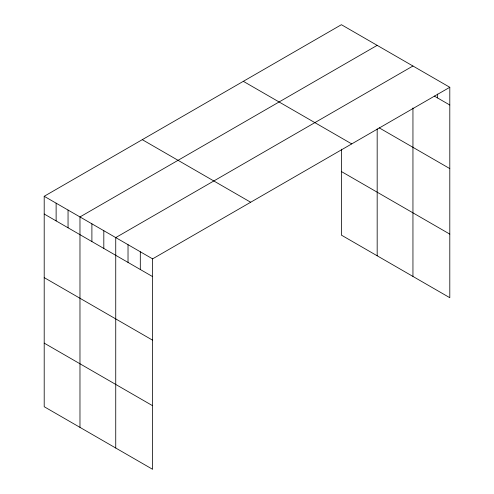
<?xml version="1.0" encoding="UTF-8"?>
<svg xmlns="http://www.w3.org/2000/svg" width="494" height="494" viewBox="0 0 494 494"><rect width="100%" height="100%" fill="white"/><g stroke="black" fill="none" stroke-linecap="round" stroke-linejoin="round"><path stroke-width="0.74" d="M44.201 196.291L152.597 258.868L152.597 469.3L44.201 406.716L44.201 196.291L341.403 24.7L449.799 87.284L449.799 297.709L341.403 235.132L341.403 149.2M377.175 45.349L79.972 216.94L79.972 427.372M412.947 66.005L115.738 237.595L115.738 448.021M152.597 258.868L449.799 87.284M434.282 96.052L449.799 105.012M379.164 127.823L449.799 168.602M243.326 81.325L351.722 143.908M341.403 171.542L449.799 234.119M142.278 139.666L250.674 202.244M44.201 214.019L152.597 276.603M44.201 277.609L152.597 340.193M44.201 343.126L152.597 405.71M437.517 94.064L437.517 97.917M412.947 107.958L412.947 276.43M377.175 128.909L377.175 255.781M140.308 251.779L140.308 269.508M128.026 244.684L128.026 262.419M103.814 230.71L103.814 248.439M91.896 223.825L91.896 241.56M68.049 210.061L68.049 227.79M56.125 203.176L56.125 220.904"/></g></svg>
